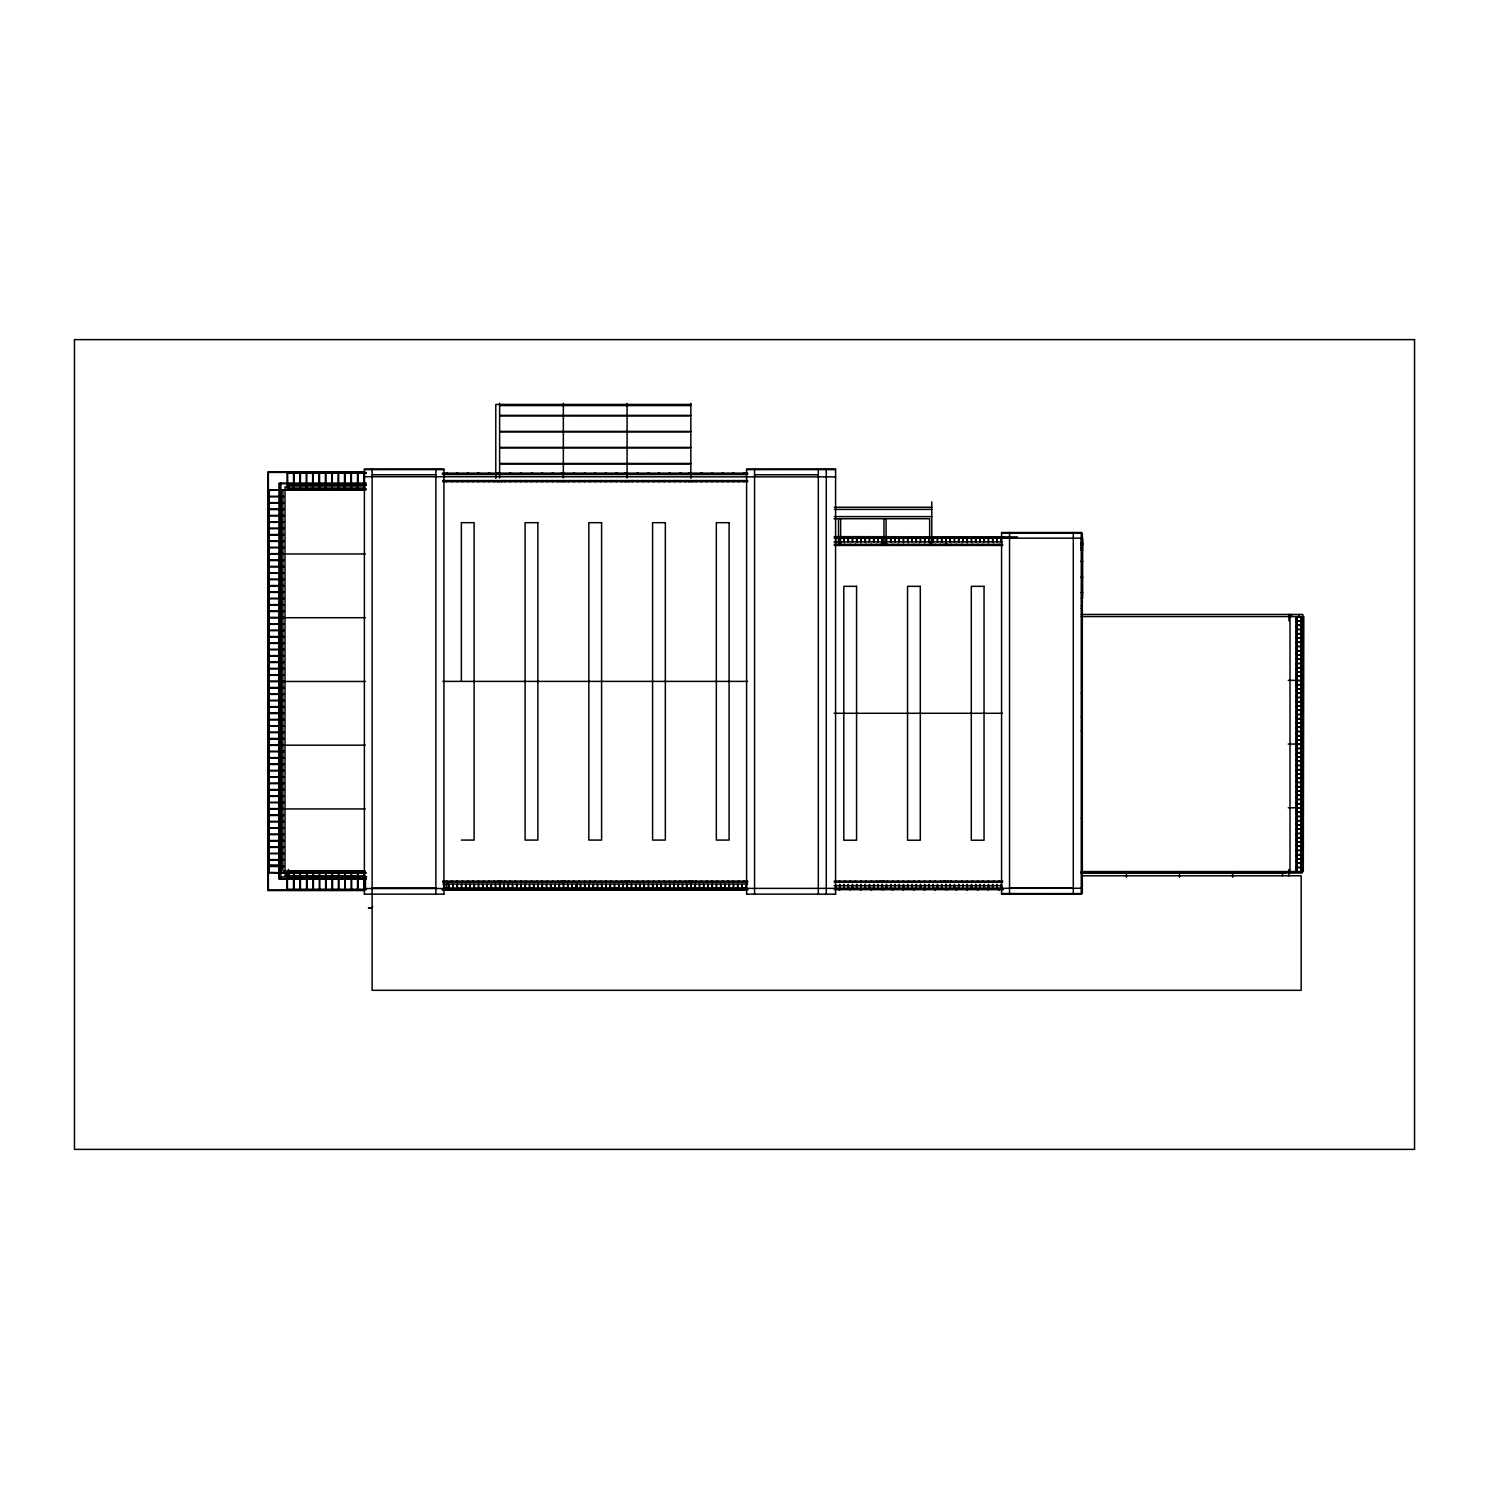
<?xml version="1.0" encoding="UTF-8"?>
<svg xmlns="http://www.w3.org/2000/svg" width="1489" height="1489" viewBox="0 0 1489 1489"><rect width="100%" height="100%" fill="white"/><g stroke="black" fill="none" stroke-linecap="round" stroke-linejoin="round"><path stroke-width="1.5" d="M1081.256 871.549L1302.224 871.549L1302.763 616.576L1302.763 614.454L1081.256 614.454M690.84 404.431L495.781 404.431L495.781 478.323M499.615 405.045L690.84 405.045M499.615 405.585L690.84 405.585M499.615 415.375L690.84 415.375M499.615 415.896L690.84 415.915M499.615 431.382L690.84 431.401M499.615 431.903L690.84 431.884M499.615 447.407L690.84 447.407M499.615 447.91L690.84 447.891M499.615 463.47L690.84 463.451M499.615 463.954L690.84 463.972M364.377 469.593L443.945 469.593M746.603 469.593L835.59 469.593M364.377 471.883L267.852 471.883L267.852 890.552L364.209 890.552M366.275 472.422L268.374 472.422L268.374 890.013L364.377 890.013M287.135 472.739L366.275 472.739M287.135 472.944L366.275 472.944M442.326 473.148L747.72 473.148M442.326 474.228L747.72 474.228M444.038 474.544L746.045 474.544M372.12 474.749L435.868 474.749M754.551 474.749L818.299 474.749M364.377 476.703L835.59 476.871M442.698 480.593L747.72 480.593M442.698 481.654L747.72 481.654M366.275 483.143L279.113 483.143L279.113 879.05L366.368 879.05M279.113 483.683L364.507 483.683M287.135 484.744L366.368 484.744M287.675 485.265L366.275 485.265M365.066 486.977L285.013 486.977L285.013 875.793L365.066 875.793M287.675 488.988L366.275 488.988M366.275 489.527L287.135 489.527L287.135 472.422M268.374 489.9L288.754 489.9M365.326 490.235L282.891 490.235L282.891 871.084L365.252 871.084M268.374 490.421L285.479 489.9M268.374 496.265L283.896 496.265M268.374 496.805L283.896 496.805M268.374 502.649L283.896 502.649M268.374 503.17L283.896 503.17M834.343 507.265L931.779 507.265M268.374 509.015L283.896 509.015M834.343 509.406L931.779 509.406M268.374 509.554L283.896 509.554M279.634 515.287L280.695 515.287M268.374 515.399L283.896 515.399M268.374 515.92L283.896 515.92M834.361 516.609L931.779 516.609M833.952 518.73L929.657 518.73L929.657 543.746M268.374 521.764L283.896 521.764M268.374 522.304L283.896 522.304M268.374 528.148L283.896 528.148M268.374 528.669L283.896 528.669M1001.576 533.025L1082.317 533.025L1082.317 893.586L1001.576 893.53M268.374 534.514L283.896 534.514M268.374 535.054L283.896 535.054M834.529 536.617L1017.49 536.933M834.249 536.933L1003.605 536.933M834.249 537.994L1003.474 537.994M835.31 538.311L1082.577 538.162L1082.577 598.131L1081.256 598.131M1081.256 538.646L1082.317 538.646M1081.256 539.651L1082.577 539.576M268.374 540.898L283.896 540.898M268.374 541.419L283.896 541.419M1081.256 541.177L1082.577 541.121M834.082 541.847L1002.283 541.884M1081.256 542.647L1082.577 542.647M1081.256 542.722L1082.577 542.722M834.249 544.36L1002.711 544.36M1081.256 544.248L1082.577 544.304M1081.256 544.769L1082.577 544.769M1081.256 545.011L1082.577 545.011M834.249 545.421L1002.711 545.421M1081.256 545.551L1082.577 545.551M1081.256 545.774L1082.577 545.774M268.374 547.263L283.896 547.263M1081.256 547.245L1082.577 547.319M268.374 547.803L283.896 547.803M1081.256 547.766L1082.317 547.766M1081.256 548.771L1082.577 548.845M1081.256 550.055L1082.577 550.055M1081.256 550.186L1082.577 550.186M268.374 553.629L283.896 553.629M282.891 553.964L365.326 553.964M268.374 554.169L283.896 554.169M268.374 560.013L283.896 560.013M268.374 560.534L283.896 560.534M1081.256 560.962L1082.577 560.962M1081.256 561.483L1082.577 561.483M268.374 566.378L283.896 566.378M268.374 566.918L283.896 566.918M268.374 572.762L283.896 572.762M268.374 573.284L283.896 573.284M1081.256 576.894L1082.577 576.894M1081.256 577.416L1082.577 577.416M268.374 579.128L283.896 579.128M268.374 579.668L283.896 579.668M268.374 585.512L283.896 585.512M268.374 586.033L283.896 586.033M268.374 591.878L283.896 591.878M1081.256 592.287L1082.577 592.287M268.374 592.417L283.896 592.417M1081.256 592.827L1082.577 592.827M268.374 598.262L283.896 598.262M268.374 598.783L283.896 598.783M268.374 604.627L283.896 604.627M268.374 605.167L283.896 605.167M1081.256 605.762L1082.317 605.762M1081.256 608.387L1082.317 608.238M268.374 611.011L283.896 611.011M268.374 611.532L283.896 611.532M1081.256 616.576L1303.824 616.576L1303.284 871.549L1302.224 871.549M1296.919 616.893L1300.846 616.893L1300.846 620.82M268.374 617.377L283.896 617.377M1301.163 617.116L1302.224 617.116M282.891 617.712L365.326 617.712M268.374 617.916L283.896 617.916M1295.858 618.177L1296.919 618.177M1295.858 618.698L1296.919 618.698M1297.235 620.82L1301.163 620.82M1297.235 621.155L1301.163 621.155M1295.858 621.62L1296.919 621.62M1295.858 622.16L1296.919 622.16M268.374 623.761L283.896 623.761M268.374 624.282L283.896 624.282M1297.235 625.082L1301.163 625.082M1297.235 625.399L1301.163 625.399M1301.163 626.664L1302.224 626.664M1295.858 626.943L1296.919 626.943M1301.163 626.943L1302.224 626.943M1295.858 627.465L1296.919 627.465M1301.163 627.465L1302.224 627.465M1301.163 627.744L1302.224 627.744M1297.235 629.326L1301.163 629.326M1297.235 629.642L1301.163 629.642M268.374 630.126L283.896 630.126M268.374 630.666L283.896 630.666M1295.858 632.248L1296.919 632.248M1295.858 632.788L1296.919 632.788M1297.235 633.569L1301.163 633.569M1297.235 633.886L1301.163 633.886M268.374 636.51L283.896 636.51M268.374 637.031L283.896 637.031M1295.858 637.553L1296.919 637.553M1301.163 637.273L1302.224 637.553M1297.235 637.832L1301.163 637.832M1295.858 638.092L1296.919 638.092M1297.235 638.148L1302.224 638.092M1301.163 638.372L1302.224 638.372M1297.235 642.075L1301.163 642.075M1297.235 642.392L1301.163 642.392M279.634 642.764L280.695 642.764M268.374 642.876L283.896 642.876M1295.858 642.876L1296.919 642.876M268.374 643.416L283.896 643.416M1295.858 643.397L1296.919 643.397M1297.235 646.319L1301.163 646.319M1297.235 646.635L1301.163 646.635M1301.163 647.901L1302.224 647.901M1295.858 648.18L1296.919 648.18M1301.163 648.18L1302.224 648.18M1295.858 648.72L1296.919 648.72M1301.163 648.72L1302.224 648.72M1301.163 648.999L1302.224 648.999M268.374 649.26L283.896 649.26M268.374 649.781L283.896 649.781M1297.235 650.581L1301.163 650.581M1297.235 650.898L1301.163 650.898M1295.858 653.503L1296.919 653.503M1295.858 654.025L1296.919 654.025M1297.235 654.825L1301.163 654.825M1297.235 655.141L1301.163 655.141M268.374 655.625L283.896 655.625M268.374 656.165L283.896 656.165M1301.163 658.529L1302.224 658.529M1295.858 658.808L1296.919 658.808M1301.163 658.808L1302.224 658.808M1297.235 659.069L1301.163 659.069M1295.858 659.348L1296.919 659.348M1297.235 659.385L1302.224 659.348M1301.163 659.627L1302.224 659.627M268.374 661.991L283.896 661.991M268.374 662.531L283.896 662.531M1297.235 663.331L1301.163 663.331M1297.235 663.647L1301.163 663.647M1295.858 664.113L1296.919 664.113M1295.858 664.652L1296.919 664.652M1297.235 667.575L1301.163 667.575M1297.235 667.891L1301.163 667.891M268.374 668.375L283.896 668.375M268.374 668.896L283.896 668.896M1301.163 669.157L1302.224 669.157M1295.858 669.436L1296.919 669.436M1301.163 669.436L1302.224 669.436M1295.858 669.957L1296.919 669.957M1301.163 669.957L1302.224 669.957M1301.163 670.515L1302.224 670.515M1297.235 671.818L1301.163 671.818M1297.235 672.135L1301.163 672.135M268.374 674.74L283.896 674.74M1295.858 674.74L1296.919 674.74M268.374 675.28L283.896 675.28M1295.858 675.28L1296.919 675.28M1296.919 676.062L1301.163 676.062M1297.235 676.397L1301.163 676.397M1295.858 678.202L1296.919 678.202M1301.163 678.333L1302.224 678.333M1295.858 678.723L1296.919 678.723M1301.163 678.891L1302.224 678.891M1295.858 679.784L1296.919 679.784M1288.264 680.324L1302.763 680.324M1296.919 680.641L1302.224 680.864M268.374 681.124L283.896 681.124M282.891 681.459L365.326 681.459M442.829 681.385L747.627 681.385M268.374 681.646L283.896 681.646M1295.858 681.906L1296.919 681.906M1295.858 682.446L1296.919 682.446M1297.235 684.568L1301.163 684.568M1297.235 684.884L1301.163 684.884M1295.858 685.368L1296.919 685.368M1295.858 685.889L1296.919 685.889M268.374 687.49L283.896 687.49M268.374 688.03L283.896 688.03M1297.235 688.811L1301.163 688.811M1297.235 689.146L1301.163 689.146M1301.163 690.393L1302.224 690.393M1295.858 690.673L1296.919 690.673M1301.163 690.673L1302.224 690.673M1295.858 691.212L1296.919 691.212M1301.163 691.212L1302.224 691.212M1301.163 691.492L1302.224 691.492M1297.235 693.074L1301.163 693.074M1081.256 693.204L1082.317 693.204M1297.235 693.39L1301.163 693.39M268.374 693.874L283.896 693.874M268.374 694.395L283.896 694.395M1295.858 695.996L1296.919 695.996M1295.858 696.517L1296.919 696.517M1297.235 697.317L1301.163 697.317M1297.235 697.634L1301.163 697.634M268.374 700.239L283.896 700.239M268.374 700.779L283.896 700.779M1301.163 701.021L1302.224 701.021M1295.858 701.3L1296.919 701.3M1301.163 701.3L1302.224 701.3M1297.235 701.561L1301.163 701.561M1295.858 701.84L1296.919 701.84M1297.235 701.877L1302.224 701.84M1297.235 705.823L1301.163 705.823M1297.235 706.14L1301.163 706.14M268.374 706.624L283.896 706.624M1295.858 706.605L1296.919 706.605M268.374 707.145L283.896 707.145M1295.858 707.145L1296.919 707.145M1297.235 710.067L1301.163 710.067M1297.235 710.383L1301.163 710.383M1301.163 711.649L1302.224 711.649M1295.858 711.928L1296.919 711.928M1301.163 711.928L1302.224 711.928M1295.858 712.449L1296.919 712.449M1301.163 712.449L1302.224 712.449M1301.163 712.728L1302.224 712.728M268.374 712.989L283.896 712.989M834.082 713.287L1002.358 713.287M268.374 713.529L283.896 713.529M1297.235 714.311L1301.163 714.311M1297.235 714.627L1301.163 714.627M1081.256 716.842L1082.317 716.842M1295.858 717.233L1296.919 717.233M1295.858 717.772L1296.919 717.772M1297.235 718.573L1301.163 718.573M1297.235 718.889L1301.163 718.889M268.374 719.373L283.896 719.373M268.374 719.894L283.896 719.894M1301.163 722.277L1302.224 722.277M1295.858 722.556L1296.919 722.556M1301.163 722.556L1302.224 722.556M1297.235 722.816L1301.163 722.816M1295.858 723.077L1296.919 723.077M1297.235 723.133L1302.224 723.077M1301.163 723.356L1302.224 723.356M268.374 725.739L283.896 725.739M268.374 726.278L283.896 726.278M1297.235 727.06L1301.163 727.06M1297.235 727.377L1301.163 727.377M1295.858 727.86L1296.919 727.86M1295.858 728.4L1296.919 728.4M1081.256 730.801L1082.317 730.801M1297.235 731.322L1301.163 731.322M1297.235 731.639L1301.163 731.639M268.374 732.123L283.896 732.123M268.374 732.644L283.896 732.644M1301.163 732.886L1302.224 732.886M1295.858 733.165L1296.919 733.165M1301.163 733.165L1302.224 733.165M1295.858 733.705L1296.919 733.705M1301.163 733.705L1302.224 733.705M1301.163 734.263L1302.224 734.263M1297.235 735.566L1301.163 735.566M1297.235 735.882L1301.163 735.882M268.374 738.488L283.896 738.488M1295.858 738.488L1296.919 738.488M268.374 739.028L283.896 739.028M1295.858 739.009L1296.919 739.009M1296.919 739.81L1301.163 739.81M1297.235 740.126L1301.163 740.126M1295.858 741.931L1296.919 741.931M1301.163 742.08L1302.224 742.08M1295.858 742.471L1296.919 742.471M1301.163 742.62L1302.224 742.62M1295.858 743.532L1296.919 743.532M1288.264 744.072L1302.763 744.072M1296.919 744.388L1302.224 744.612M268.374 744.872L283.896 744.872M282.891 745.189L365.326 745.189M268.374 745.393L283.896 745.393M1295.858 745.654L1296.919 745.654M1295.858 746.194L1296.919 746.194M1297.235 748.316L1301.163 748.316M1297.235 748.632L1301.163 748.632M1295.858 749.116L1296.919 749.116M1295.858 749.637L1296.919 749.637M268.374 751.238L283.896 751.238M268.374 751.777L283.896 751.777M1297.235 752.559L1301.163 752.559M1297.235 752.876L1301.163 752.876M1301.163 754.141L1302.224 754.141M1295.858 754.42L1296.919 754.42M1301.163 754.42L1302.224 754.42M1295.858 754.96L1296.919 754.96M1301.163 754.96L1302.224 754.96M1301.163 755.239L1302.224 755.239M1297.235 756.803L1301.163 756.803M1297.235 757.138L1301.163 757.138M268.374 757.603L283.896 757.603M268.374 758.143L283.896 758.143M1295.858 759.725L1296.919 759.725M1295.858 760.265L1296.919 760.265M1297.235 761.065L1301.163 761.065M1297.235 761.382L1301.163 761.382M268.374 763.987L283.896 763.987M268.374 764.508L283.896 764.508M1301.163 764.769L1302.224 764.769M1295.858 765.048L1296.919 765.048M1301.163 765.048L1302.224 765.048M1297.235 765.309L1301.163 765.309M1295.858 765.569L1296.919 765.569M1297.235 765.625L1302.224 765.569M1301.163 765.849L1302.224 765.849M1297.235 769.552L1301.163 769.552M1297.235 769.869L1301.163 769.869M279.634 770.26L280.695 770.26M1295.858 770.353L1296.919 770.353M268.374 770.353L283.896 770.353M268.374 770.893L283.896 770.893M1295.858 770.893L1296.919 770.893M1297.235 773.815L1301.163 773.815M1297.235 774.131L1301.163 774.131M1301.163 775.397L1302.224 775.397M1295.858 775.676L1296.919 775.676M1301.163 775.676L1302.224 775.676M1295.858 776.197L1296.919 776.197M1301.163 776.197L1302.224 776.197M1301.163 776.476L1302.224 776.476M268.374 776.737L283.896 776.737M268.374 777.258L283.896 777.258M1297.235 778.058L1301.163 778.058M1297.235 778.375L1301.163 778.375M1295.858 780.981L1296.919 780.981M1295.858 781.52L1296.919 781.52M1297.235 782.302L1301.163 782.302M1297.235 782.618L1301.163 782.618M268.374 783.102L283.896 783.102M268.374 783.642L283.896 783.642M1301.163 786.006L1302.224 786.006M1295.858 786.285L1296.919 786.285M1301.163 786.285L1302.224 786.285M1297.235 786.564L1301.163 786.564M1295.858 786.825L1296.919 786.825M1297.235 786.881L1302.224 786.825M268.374 789.486L283.896 789.486M268.374 790.008L283.896 790.008M1297.235 790.808L1301.163 790.808M1297.235 791.124L1301.163 791.124M1295.858 791.608L1296.919 791.608M1295.858 792.129L1296.919 792.129M1297.235 795.052L1301.163 795.052M1297.235 795.368L1301.163 795.368M268.374 795.852L283.896 795.852M268.374 796.392L283.896 796.392M1301.163 796.634L1302.224 796.634M1295.858 796.913L1296.919 796.913M1301.163 796.913L1302.224 796.913M1295.858 797.453L1296.919 797.453M1301.163 797.453L1302.224 797.453M1301.163 797.992L1302.224 797.992M1297.235 799.314L1301.163 799.314M1297.235 799.63L1301.163 799.63M268.374 802.236L283.896 802.236M1295.858 802.236L1296.919 802.236M268.374 802.757L283.896 802.757M1295.858 802.757L1296.919 802.757M1296.919 803.557L1301.163 803.557M1297.235 803.874L1301.163 803.874M1295.858 805.679L1296.919 805.679M1301.163 805.828L1302.224 805.828M1295.858 806.219L1296.919 806.219M1301.163 806.368L1302.224 806.368M1295.858 807.28L1296.919 807.28M1288.264 807.801L1302.763 807.801M1296.919 808.118L1301.163 808.118M1301.163 808.341L1302.224 808.341M268.374 808.601L283.896 808.601M282.891 808.936L365.326 808.936M268.374 809.141L283.896 809.141M1295.858 809.402L1296.919 809.402M1295.858 809.923L1296.919 809.923M1297.235 812.063L1301.163 812.063M1297.235 812.38L1301.163 812.38M1295.858 812.845L1296.919 812.845M1295.858 813.385L1296.919 813.385M268.374 814.986L283.896 814.986M268.374 815.507L283.896 815.507M1297.235 816.307L1301.163 816.307M1297.235 816.623L1301.163 816.623M1301.163 817.889L1302.224 817.889M1081.256 818.187L1082.317 818.187M1295.858 818.429L1296.919 818.168M1301.163 818.168L1302.224 818.168M1295.858 818.689L1296.919 818.689M1301.163 818.689L1302.224 818.689M1301.163 818.969L1302.224 818.969M1297.235 820.551L1301.163 820.551M1297.235 820.867L1301.163 820.867M268.374 821.351L283.896 821.351M268.374 821.891L283.896 821.891M1295.858 823.473L1296.919 823.473M1295.858 824.013L1296.919 824.013M1297.235 824.794L1301.163 824.794M1297.235 825.129L1301.163 825.129M268.374 827.735L283.896 827.735M268.374 828.256L283.896 828.256M1301.163 828.498L1302.224 828.498M1295.858 828.777L1296.919 828.777M1301.163 828.777L1302.224 828.777M1295.858 829.057L1296.919 829.057M1297.235 829.057L1301.163 829.057M1295.858 829.317L1296.919 829.317M1297.235 829.373L1302.224 829.317M1297.235 833.3L1301.163 833.3M1297.235 833.617L1301.163 833.617M268.374 834.101L283.896 834.101M1295.858 834.101L1296.919 834.101M268.374 834.64L283.896 834.64M1295.858 834.622L1296.919 834.622M1297.235 837.544L1301.163 837.544M1297.235 837.879L1301.163 837.879M1301.163 839.126L1302.224 839.126M1295.858 839.405L1296.919 839.405M1301.163 839.405L1302.224 839.405M1295.858 839.684L1296.919 839.684M461.367 840.075L474.116 840.075L474.116 522.676L461.367 522.676L461.367 681.385M1295.858 839.945L1296.919 839.945M1301.163 839.945L1302.224 839.945M1301.163 840.224L1302.224 840.224M268.374 840.485L283.896 840.485M268.374 841.006L283.896 841.006M1297.235 841.806L1301.163 841.806M1297.235 842.123L1301.163 842.123M1295.858 844.728L1296.919 844.728M1295.858 845.249L1296.919 845.249M1297.235 846.05L1301.163 846.05M1297.235 846.366L1301.163 846.366M268.374 846.85L283.896 846.85M268.374 847.39L283.896 847.39M1301.163 849.754L1302.224 849.754M1295.858 850.033L1296.919 850.033M1301.163 850.033L1302.224 850.033M1295.858 850.293L1296.919 850.293M1297.235 850.293L1301.163 850.293M1295.858 850.573L1296.919 850.573M1297.235 850.61L1302.224 850.573M1301.163 850.852L1302.224 850.852M268.374 853.234L283.896 853.234M268.374 853.755L283.896 853.755M1297.235 854.556L1301.163 854.556M1297.235 854.872L1301.163 854.872M1295.858 855.337L1296.919 855.337M1295.858 855.877L1296.919 855.877M1297.235 858.799L1301.163 858.799M1297.235 859.116L1301.163 859.116M268.374 859.6L283.896 859.6M268.374 860.139L283.896 860.139M1301.163 860.381L1302.224 860.381M1295.858 860.661L1296.919 860.661M1301.163 860.661L1302.224 860.661M1295.858 861.182L1296.919 861.182M1301.163 861.182L1302.224 861.182M1301.163 861.74L1302.224 861.74M1297.235 863.043L1301.163 863.043M1297.235 863.359L1301.163 863.359M268.374 864.997L279.113 864.997M268.374 865.965L283.896 865.965M1295.858 865.965L1296.919 865.965M268.374 866.505L283.896 866.505M1295.858 866.505L1296.919 866.505M1296.919 867.305L1301.163 867.305M1297.235 867.622L1301.163 867.622M1295.858 869.427L1296.919 869.427M1301.163 869.557L1302.224 869.557M1295.858 869.948L1296.919 869.948M1301.163 870.116L1302.224 870.116M1295.858 871.009L1296.919 871.009M288.457 871.288L364.582 871.288M268.374 872.349L285.479 872.87L267.852 872.87M282.891 872.684L366.015 872.684M1080.772 872.61L1285.77 872.61M1081.256 873.038L1302.224 873.038L1302.224 616.576M287.396 873.205L366.015 873.205M1082.317 875.793L1301.163 875.793L1301.163 990.315L372.12 990.315L372.12 468.998M279.113 876.835L366.685 876.835M286.874 877.468L366.368 877.468M279.113 878.529L366.368 878.529M279.113 878.771L279.634 483.683M442.698 881.116L747.72 881.116M834.287 881.134L1002.748 881.134M442.698 882.177L747.72 882.177M834.287 882.195L1002.748 882.195M442.847 884.057L747.59 884.057M834.082 885.694L1002.283 885.694M1081.256 887.928L1082.317 887.928M372.12 888.021L435.868 888.021M1009.579 888.04L1073.308 888.04M364.377 888.542L1082.317 888.263M364.377 888.84L365.475 888.84L365.475 879.05M834.287 888.579L1003.493 888.579M1081.256 888.821L1082.317 888.821M287.396 889.249L366.368 889.249M366.368 889.789L286.874 889.789L286.874 872.684M442.103 889.603L747.72 889.603M834.287 889.64L1003.493 889.64M442.401 890.143L747.664 890.143M364.377 894.144L443.945 894.144M746.603 894.144L835.59 894.144M369.775 908.197L368.416 908.197L369.998 908.178A5.156 5.156 0 0 0 372.79 906.745M1301.163 616.576L1301.163 871.865L1296.919 871.865L1296.919 616.576M1300.846 621.155L1300.846 625.082M1300.846 625.399L1300.846 629.326M1300.846 629.642L1300.846 633.569M1300.846 633.886L1300.846 637.832M1300.846 638.148L1300.846 642.075M1300.846 642.392L1300.846 646.319M1300.846 646.635L1300.846 650.581M1300.846 650.898L1300.846 654.825M1300.846 655.141L1300.846 659.069M1300.846 659.385L1300.846 663.331M1300.846 663.647L1300.846 667.575M1300.846 667.891L1300.846 671.818M1300.846 672.135L1300.846 676.062M1300.846 676.397L1300.846 680.324M1300.846 680.641L1300.846 684.568M1300.846 684.884L1300.846 688.811M1300.846 689.146L1300.846 693.074M1300.846 693.39L1300.846 697.317M1300.846 697.634L1300.846 701.561M1300.846 701.877L1300.846 705.823M1300.846 706.14L1300.846 710.067M1300.846 710.383L1300.846 714.311M1300.846 714.627L1300.846 718.573M1300.846 718.889L1300.846 722.816M1300.846 723.133L1300.846 727.06M1300.846 727.377L1300.846 731.322M1300.846 731.639L1300.846 735.566M1300.846 735.882L1300.846 739.81M1300.846 740.126L1300.846 744.072M1300.846 744.388L1300.846 748.316M1300.846 748.632L1300.846 752.559M1300.846 752.876L1300.846 756.803M1300.846 757.138L1300.846 761.065M1300.846 761.382L1300.846 765.309M1300.846 765.625L1300.846 769.552M1300.846 769.869L1300.846 773.815M1300.846 774.131L1300.846 778.058M1300.846 778.375L1300.846 782.302M1300.846 782.618L1300.846 786.564M1300.846 786.881L1300.846 790.808M1300.846 791.124L1300.846 795.052M1300.846 795.368L1300.846 799.314M1300.846 799.63L1300.846 803.557M1300.846 803.874L1300.846 807.801M1300.846 808.118L1300.846 812.063M1300.846 812.38L1300.846 816.307M1300.846 816.623L1300.846 820.551M1300.846 820.867L1300.846 824.794M1300.846 825.129L1300.846 829.057M1300.846 829.373L1300.846 833.3M1300.846 833.617L1300.846 837.544M1300.846 837.879L1300.846 841.806M1300.846 842.123L1300.846 846.05M1300.846 846.366L1300.846 850.293M1300.846 850.61L1300.846 854.556M1300.846 854.872L1300.846 858.799M1300.846 859.116L1300.846 863.043M1300.846 863.359L1300.846 867.305M1300.846 867.622L1300.846 871.549M1298.836 614.454L1298.836 616.576M1297.235 616.893L1297.235 871.865M1295.858 616.576L1295.858 871.549M1291.596 614.454L1291.596 616.576M1290.014 614.454L1290.014 873.038M1288.953 614.454L1288.953 620.82M1288.953 869.427L1288.953 875.793M1282.569 871.549L1282.569 875.793M1232.65 871.549L1232.65 877.226M1179.53 871.549L1179.53 877.226M1126.41 871.549L1126.41 877.226M1073.29 532.429L1073.29 894.126M1009.542 532.429L1009.542 894.126M1001.371 538.311L1001.371 542.126M1001.39 884.429L1001.39 888.244M1001.055 538.311L1001.055 542.126M1001.073 884.429L1001.073 888.244M999.435 536.933L999.435 537.994M999.454 888.579L999.454 889.64M999.193 536.933L999.193 537.994M999.193 544.36L999.193 545.421M999.212 881.134L999.212 882.195M999.212 888.579L999.212 889.64M998.654 536.933L998.654 537.994M998.654 544.36L998.654 545.421M998.691 881.134L998.691 882.195M998.691 888.579L998.691 889.64M998.356 888.579L998.356 889.64M997.109 538.311L997.109 542.126M997.146 884.429L997.146 888.244M996.792 538.311L996.792 542.126M996.83 884.429L996.83 888.244M993.87 544.36L993.87 545.421M993.908 881.134L993.908 882.195M993.349 544.36L993.349 545.421M993.368 881.134L993.368 882.195M992.865 538.311L992.865 542.126M992.884 884.429L992.884 888.244M992.567 884.429L992.567 888.244M992.549 538.311L992.549 542.126M988.808 536.933L988.566 537.994M988.622 538.311L988.622 542.126M988.566 544.36L988.566 545.421M988.584 881.134L988.584 882.195M988.64 884.429L988.64 888.244M988.584 888.579L988.584 889.64M988.305 538.311L988.305 542.126M988.324 884.429L988.324 888.244M988.026 536.933L988.026 537.994M988.026 544.36L988.026 545.421M988.063 881.134L988.063 882.195M988.063 888.579L988.063 889.64M987.728 888.579L987.896 889.64M984.359 538.311L984.359 542.126M984.397 884.429L984.397 888.244M984.043 538.311L984.043 542.126M984.08 884.429L984.08 888.244M983.261 544.36L983.261 545.421M983.28 881.134L983.28 882.195M982.721 544.36L982.721 545.421M982.74 881.134L982.74 882.195M980.116 538.311L980.116 542.126M980.153 884.429L980.153 888.244M979.799 538.311L979.799 542.126M979.818 884.429L979.818 888.244M978.18 536.933L978.18 537.994M978.199 888.579L978.199 889.64M977.938 536.933L977.938 537.994M977.938 544.36L977.938 545.421M977.957 881.134L977.957 882.195M977.957 888.579L977.957 889.64M977.417 536.933L977.417 537.994M977.417 544.36L977.417 545.421M977.435 881.134L977.435 882.195M977.435 888.579L977.435 889.64M977.1 888.579L977.1 889.64M975.872 538.311L975.872 542.126M975.891 884.429L975.891 888.244M975.556 538.311L975.556 542.126M975.574 884.429L975.574 888.244M972.633 544.36L972.633 545.421M972.652 881.134L972.652 882.195M972.094 544.36L972.094 545.421M972.131 881.134L972.131 882.195M971.628 538.311L971.628 542.126M971.647 884.429L971.647 888.244M971.293 538.311L971.293 542.126M971.331 884.429L971.331 888.244M967.552 536.933L967.552 537.994M967.589 888.579L967.589 889.64M967.31 536.933L967.31 537.994M967.366 538.311L967.366 542.126M967.31 544.36L967.31 545.421M967.347 881.134L967.347 882.195M967.403 884.429L967.403 888.244M967.347 888.579L967.347 889.64M967.05 538.311L967.05 542.126M966.808 881.134L966.808 882.195M967.068 884.429L967.068 888.244M966.808 888.579L966.808 889.64M966.789 536.933L966.789 537.994M966.789 544.36L966.789 545.421M966.529 888.579L966.529 889.64M963.122 538.311L963.122 542.126M963.141 884.429L963.141 888.244M962.806 538.311L962.806 542.126M962.825 884.429L962.825 888.244M962.006 544.36L962.006 545.421M962.024 881.134L962.024 882.195M961.466 544.36L961.466 545.421M961.503 881.134L961.503 882.195M958.879 538.311L958.879 542.126M958.897 884.429L958.897 888.244M958.544 538.311L958.544 542.126M958.581 884.429L958.581 888.244M956.98 536.933L956.98 537.994M956.999 888.579L956.999 889.64M956.701 536.933L956.701 537.994M956.701 544.36L956.701 545.421M956.72 881.134L956.72 882.195M956.72 888.579L956.72 889.64M956.161 536.933L956.161 537.994M956.161 544.36L956.161 545.421M956.18 881.134L956.18 882.195M956.18 888.579L956.18 889.64M955.622 888.579L955.622 889.64M954.617 538.311L954.617 542.126M954.654 884.429L954.654 888.244M954.3 538.311L954.3 542.126M954.337 884.429L954.337 888.244M951.378 544.36L951.378 545.421M951.415 881.134L951.415 882.195M950.857 544.36L950.857 545.421M950.875 881.134L950.875 882.195M950.373 538.311L950.373 542.126M950.391 884.429L950.391 888.244M950.075 884.429L950.075 888.244M950.056 538.311L950.056 542.126M947.935 536.933L947.935 537.994M947.935 544.36L947.935 545.421M947.953 881.134L947.953 882.195M947.953 888.579L947.953 889.64M947.358 536.933L947.358 537.994M947.395 544.36L947.395 545.421M947.413 881.134L947.413 882.195M947.376 888.579L947.376 889.64M946.129 537.994L946.129 542.126M946.148 884.429L946.148 888.579M945.813 536.933L945.813 543.708M945.813 544.36L945.813 545.421M945.831 881.134L945.831 882.195M945.813 884.205L945.813 889.64M945.236 888.579L945.236 889.64M944.212 544.36L944.212 545.421M944.231 881.134L944.231 882.195M943.672 544.36L943.672 545.421M943.71 881.134L943.71 882.195M941.867 538.311L941.867 542.126M941.904 884.429L941.904 888.244M941.551 537.994L941.551 542.126M941.588 884.429L941.588 888.579M940.75 544.36L940.75 545.421M940.787 881.134L940.787 882.195M940.229 544.36L940.229 545.421M940.248 881.134L940.248 882.195M937.642 884.429L937.642 888.244M937.623 538.311L937.623 542.126M937.307 538.311L937.307 542.126M937.326 884.429L937.326 888.244M935.688 536.933L935.688 537.994M935.706 888.579L935.706 889.64M935.446 536.933L935.446 537.994M935.446 544.36L935.446 545.421M935.464 881.134L935.464 882.195M935.464 888.579L935.464 889.64M934.906 536.933L934.906 537.994M934.906 544.36L934.906 545.421M934.943 881.134L934.943 882.195M934.943 888.579L934.943 889.64M934.608 888.579L934.608 889.64M933.38 538.311L933.38 542.126M933.398 884.429L933.398 888.244M933.063 538.311L933.063 542.126M933.082 884.429L933.082 888.244M931.779 501.849L931.779 543.82M930.141 544.36L930.141 545.421M930.16 881.134L930.16 882.195M929.601 544.36L929.601 545.421M929.62 881.134L929.62 882.195M929.117 538.311L929.117 542.126M929.155 884.429L929.155 888.244M928.801 538.311L928.801 542.126M928.838 884.429L928.838 888.244M925.06 536.933L925.06 537.994M925.078 888.579L925.078 889.64M924.818 536.933L924.818 537.994M924.874 538.311L924.874 542.126M924.818 544.36L924.818 545.421M924.855 881.134L924.855 882.195M924.892 884.429L924.892 888.244M924.855 888.579L924.855 889.64M924.557 538.311L924.557 542.126M924.315 881.134L924.315 882.195M924.576 884.429L924.576 888.244M924.315 888.579L924.315 889.64M924.297 536.933L924.297 537.994M924.297 544.36L924.297 545.421M924.148 888.579L924.148 889.64M923.98 888.579L923.98 889.64M920.63 538.311L920.63 542.126M920.649 884.429L920.649 888.244M920.314 538.311L920.314 542.126M920.332 884.429L920.332 888.244M919.513 544.36L919.513 545.421M919.532 881.134L919.532 882.195M918.974 544.36L918.974 545.421M919.011 881.134L919.011 882.195M916.368 538.311L916.368 542.126M916.405 884.429L916.405 888.244M916.051 538.311L916.051 542.126M916.089 884.429L916.089 888.244M914.432 536.933L914.432 537.994M914.469 888.579L914.469 889.64M914.19 536.933L914.19 537.994M914.19 544.36L914.19 545.421M914.227 881.134L914.227 882.195M914.227 888.579L914.227 889.64M913.669 536.933L913.669 537.994M913.669 544.36L913.669 545.421M913.688 881.134L913.688 882.195M913.688 888.579L913.688 889.64M913.353 888.579L913.353 889.64M912.124 538.311L912.124 542.126M912.161 884.429L912.161 888.244M911.808 538.311L911.808 542.126M911.826 884.429L911.826 888.244M908.886 544.36L908.886 545.421M908.904 881.134L908.904 882.195M908.364 544.36L908.364 545.421M908.383 881.134L908.383 882.195M907.881 538.311L907.881 542.126M907.899 884.429L907.899 888.244M907.564 538.311L907.564 542.126M907.583 884.429L907.583 888.244M903.842 888.579L903.842 889.64M903.581 536.933L903.581 537.994M903.637 538.311L903.637 542.126M903.581 544.36L903.581 545.421M903.6 881.134L903.6 882.195M903.655 884.429L903.655 888.244M903.6 888.579L903.6 889.64M903.302 538.311L903.302 542.126M903.339 884.429L903.339 888.244M903.041 536.933L903.041 537.994M903.041 544.36L903.041 545.421M903.06 881.134L903.06 882.195M903.06 888.579L903.06 889.64M902.781 888.579L902.781 889.64M899.375 538.311L899.375 542.126M899.412 884.429L899.412 888.244M899.058 538.311L899.058 542.126M899.077 884.429L899.077 888.244M898.258 544.36L898.258 545.421M898.295 881.134L898.295 882.195M897.737 544.36L897.737 545.421M897.755 881.134L897.755 882.195M895.15 884.429L895.15 888.244M895.131 538.311L895.131 542.126M894.815 538.311L894.815 542.126M894.833 884.429L894.833 888.244M893.232 536.933L893.232 537.994M893.27 888.579L893.27 889.64M892.953 536.933L892.953 537.994M892.953 544.36L892.953 545.421M892.972 881.134L892.972 882.195M892.972 888.579L892.972 889.64M892.414 536.933L892.414 537.994M892.414 544.36L892.414 545.421M892.451 881.134L892.451 882.195M892.451 888.579L892.451 889.64M891.874 888.579L891.874 889.64M890.887 538.311L890.887 542.126M890.906 884.429L890.906 888.244M890.552 538.311L890.552 542.126M890.59 884.429L890.59 888.244M887.63 544.36L887.63 545.421M887.667 881.134L887.667 882.195M887.109 544.36L887.109 545.421M887.128 881.134L887.128 882.195M886.625 538.311L886.625 542.126M886.662 884.429L886.662 888.244M886.309 538.311L886.309 542.126M886.346 884.429L886.346 888.244M886.104 518.73L886.104 543.746M884.187 536.933L884.187 537.994M884.187 544.36L884.187 545.421M884.205 881.134L884.205 882.195M884.205 888.579L884.205 889.64M883.982 518.73L883.982 543.857M883.684 881.134L883.684 882.195M883.61 536.933L883.61 537.994M883.647 544.36L883.647 545.421M883.647 888.579L883.647 889.64M882.381 537.994L882.381 542.126M882.4 884.429L882.4 888.579M882.065 536.933L882.065 543.708M882.065 544.36L882.065 545.421M882.084 881.134L882.084 882.195M882.065 884.205L882.065 889.64M881.488 888.579L881.488 889.64M880.464 544.36L880.464 545.421M880.502 881.134L880.502 882.195M879.962 881.134L879.962 882.195M879.943 544.36L879.943 545.421M878.138 538.311L878.138 542.126M878.156 884.429L878.156 888.244M877.821 537.994L877.821 542.126M877.84 884.429L877.84 888.579M877.021 544.36L877.021 545.421M877.04 881.134L877.04 882.195M876.481 544.36L876.481 545.421M876.518 881.134L876.518 882.195M873.875 538.311L873.875 542.126M873.913 884.429L873.913 888.244M873.559 538.311L873.559 542.126M873.596 884.429L873.596 888.244M871.94 536.933L871.94 537.994M871.977 888.579L871.977 889.64M871.698 536.933L871.698 537.994M871.698 544.36L871.698 545.421M871.735 881.134L871.735 882.195M871.735 888.579L871.735 889.64M871.177 536.933L871.177 537.994M871.177 544.36L871.177 545.421M871.195 881.134L871.195 882.195M871.195 888.579L871.195 889.64M870.86 888.579L870.86 889.64M869.632 538.311L869.632 542.126M869.65 884.429L869.65 888.244M869.315 538.311L869.315 542.126M869.334 884.429L869.334 888.244M866.393 544.36L866.393 545.421M866.412 881.134L866.412 882.195M865.854 544.36L865.854 545.421M865.891 881.134L865.891 882.195M865.388 538.311L865.388 542.126M865.407 884.429L865.407 888.244M865.072 538.311L865.072 542.126M865.09 884.429L865.09 888.244M861.349 888.579L861.349 889.64M861.089 536.933L861.089 537.994M861.126 538.311L861.126 542.126M861.089 544.36L861.089 545.421M861.107 881.134L861.107 882.195M861.163 884.429L861.163 888.244M861.107 888.579L861.107 889.64M860.81 538.311L860.81 542.126M860.847 884.429L860.847 888.244M860.549 536.933L860.549 537.994M860.549 544.36L860.549 545.421M860.568 881.134L860.568 882.195M860.4 888.579L860.568 889.64M860.251 888.579L860.251 889.64M856.882 538.311L856.882 542.126M856.901 884.429L856.901 888.244M856.566 538.311L856.566 542.126M856.584 884.429L856.584 888.244M855.766 544.36L855.766 545.421M855.803 881.134L855.803 882.195M855.244 544.36L855.244 545.421M855.263 881.134L855.263 882.195M852.657 884.429L852.657 888.244M852.639 538.311L852.639 542.126M852.341 884.429L852.341 888.244M852.322 538.311L852.322 542.126M850.703 536.933L850.703 537.994M850.48 881.134L850.48 882.195M850.48 888.579L850.722 889.64M850.461 536.933L850.461 537.994M850.461 544.36L850.461 545.421M849.921 536.933L849.921 537.994M849.921 544.36L849.921 545.421M849.958 881.134L849.958 882.195M849.958 888.579L849.903 889.64M849.623 888.579L849.623 889.64M848.376 538.311L848.376 542.126M848.414 884.429L848.414 888.244M848.06 538.311L848.06 542.126M848.097 884.429L848.097 888.244M845.138 544.36L845.138 545.421M845.175 881.134L845.175 882.195M844.617 544.36L844.617 545.421M844.635 881.134L844.635 882.195M844.133 538.311L844.133 542.126M844.151 884.429L844.151 888.244M843.816 538.311L843.816 542.126M843.835 884.429L843.835 888.244M840.634 518.73L840.634 543.746M840.075 536.933L840.075 537.994M840.094 888.579L840.094 889.64M839.833 536.933L839.833 537.994M839.889 538.311L839.889 542.126M839.833 544.36L839.833 545.421M839.852 881.134L839.852 882.195M839.908 884.429L839.908 888.244M839.852 888.579L839.852 889.64M839.573 538.311L839.573 542.126M839.331 881.134L839.331 882.195M839.591 884.429L839.591 888.244M839.331 888.579L839.331 889.64M839.293 536.933L839.293 537.994M839.293 544.36L839.293 545.421M839.033 888.579L839.033 889.64M838.512 518.73L838.512 543.746M835.645 538.311L835.645 542.126M835.664 884.429L835.664 888.244M835.59 894.219L835.59 468.998L746.603 469.072L746.603 894.219M826.283 468.998L826.283 894.219M818.317 468.998L818.317 894.219M754.569 468.998L754.569 894.219M746.38 884.41L746.38 888.226L444.373 888.226L444.373 884.41M746.045 884.41L746.045 888.226M744.761 473.148L744.761 474.228M744.426 888.542L744.426 889.603M744.202 473.148L744.202 474.228M744.202 480.593L744.202 481.654M744.202 881.116L744.202 882.177M744.202 888.542L744.202 889.603M743.662 473.148L743.662 474.228M743.662 480.593L743.662 481.654M743.662 881.116L743.662 882.177M743.662 888.542L743.662 889.603M743.383 473.148L743.383 474.228M743.327 888.542L743.327 889.603M742.118 884.41L742.118 888.226M741.801 884.41L741.801 888.226M738.879 480.593L738.879 481.654M738.879 881.116L738.879 882.177M738.358 480.593L738.358 481.654M738.358 881.116L738.358 882.177M737.874 884.41L737.874 888.226M737.558 884.41L737.558 888.226M733.854 473.148L733.854 474.228M733.574 473.148L733.574 474.228M733.574 480.593L733.574 481.654M733.574 881.116L733.574 882.177M733.63 884.41L733.63 888.226M733.574 888.542L733.574 889.603M733.314 884.41L733.314 888.226M733.035 473.148L733.035 474.228M733.035 480.593L733.035 481.654M733.035 881.116L733.035 882.177M733.035 888.542L733.035 889.603M732.793 473.148L732.793 474.228M732.867 888.542L732.7 889.603M729.368 884.41L729.368 888.226M729.052 884.41L729.052 888.226M728.251 480.593L728.251 481.654M728.251 881.116L728.251 882.177M727.73 480.593L727.73 481.654M727.73 881.116L727.73 882.177M725.124 884.41L725.124 888.226M724.808 884.41L724.808 888.226M722.984 473.148L723.282 474.228M723.189 888.542L723.189 889.603M722.947 473.148L722.947 474.228M722.947 480.593L722.947 481.654M722.947 881.116L722.947 882.177M722.947 888.542L722.947 889.603M722.407 473.148L722.407 474.228M722.407 480.593L722.407 481.654M722.407 881.116L722.407 882.177M722.407 888.542L722.407 889.603M722.184 473.148L722.184 474.228M722.091 888.542L722.091 889.603M720.881 884.41L720.881 888.226M720.564 884.41L720.564 888.226M717.642 480.593L717.642 481.654M717.642 881.116L717.642 882.177M717.102 480.593L717.102 481.654M717.102 881.116L717.102 882.177M716.618 884.41L716.618 888.226M716.302 884.41L716.302 888.226M712.654 473.148L712.487 474.228L712.319 473.148M712.561 888.542L712.561 889.603M712.319 480.593L712.319 481.654M712.319 881.116L712.319 882.177M712.375 884.41L712.375 888.226M712.319 888.542L712.319 889.603M712.058 884.41L712.058 888.226M711.798 473.148L711.798 474.228M711.798 480.593L711.798 481.654M711.798 881.116L711.798 882.177M711.798 888.542L711.798 889.603M708.131 884.41L708.131 888.226M707.815 884.41L707.815 888.226M707.014 480.593L707.014 481.654M707.014 881.116L707.014 882.177M706.475 480.593L706.475 481.654M706.475 881.116L706.475 882.177M703.869 884.41L703.869 888.226M703.553 884.41L703.553 888.226M702.026 473.148L702.026 474.228M701.989 888.542L701.989 889.603M701.691 473.148L701.691 474.228M701.691 480.593L701.691 481.654M701.691 881.116L701.691 882.177M701.691 888.542L701.691 889.603M701.17 473.148L701.17 474.228M701.17 480.593L701.17 481.654M701.17 881.116L701.17 882.177M701.17 888.542L701.17 889.603M700.928 473.148L700.928 474.228M700.593 888.542L700.593 889.603M699.625 884.41L699.625 888.226M699.309 884.41L699.309 888.226M696.387 480.593L696.387 481.654M696.387 881.116L696.387 882.177M695.866 480.593L695.866 481.654M695.866 881.116L695.866 882.177M695.382 884.41L695.382 888.226M695.065 884.41L695.065 888.226M692.943 480.593L692.943 481.654M692.943 881.116L692.943 882.177M692.943 888.542L692.943 889.603M692.404 480.593L692.404 481.654M692.404 881.116L692.404 882.177M692.366 888.542L692.366 889.603M691.399 473.148L691.399 474.228M691.138 884.41L691.138 888.542M690.84 403.277L690.84 478.323M690.803 480.593L690.803 481.654M690.803 881.116L690.803 882.177M690.84 883.238L690.803 889.603M690.207 888.542L690.207 889.603M689.258 473.148L689.258 474.228M689.221 480.593L689.221 481.654M689.221 881.116L689.221 882.177M688.681 473.148L688.681 474.228M688.681 480.593L688.681 481.654M688.681 881.116L688.681 882.177M686.876 884.41L686.876 888.226M686.559 884.41L686.559 888.542M685.759 480.593L685.759 481.654M685.759 881.116L685.759 882.177M685.238 480.593L685.238 481.654M685.238 881.116L685.238 882.177M682.632 884.41L682.632 888.226M682.316 884.41L682.316 888.226M681.013 473.148L681.013 474.228M680.696 888.542L680.696 889.603M680.454 473.148L680.454 474.228M680.454 480.593L680.454 481.654M680.454 881.116L680.454 882.177M680.454 888.542L680.454 889.603M679.915 473.148L679.915 474.228M679.915 480.593L679.915 481.654M679.915 881.116L679.915 882.177M679.915 888.542L679.915 889.603M679.635 473.148L679.635 474.228M679.598 888.542L679.598 889.603M678.388 884.41L678.388 888.226M678.053 884.41L678.053 888.226M675.131 480.593L675.131 481.654M675.131 881.116L675.131 882.177M674.61 480.593L674.61 481.654M674.61 881.116L674.61 882.177M674.126 884.41L674.126 888.226M673.81 884.41L673.81 888.226M670.106 473.148L670.106 474.228M670.069 888.542L670.069 889.603M669.827 473.148L669.827 474.228M669.827 480.593L669.827 481.654M669.827 881.116L669.827 882.177M669.882 884.41L669.882 888.226M669.827 888.542L669.827 889.603M669.566 884.41L669.566 888.226M669.064 473.148L669.306 474.228M669.306 480.593L669.306 481.654M669.306 881.116L669.306 882.177M669.306 888.542L669.306 889.603M668.97 888.542L668.97 889.603M665.639 884.41L665.639 888.226M665.322 884.41L665.322 888.226M664.522 480.593L664.522 481.654M664.522 881.116L664.522 882.177M663.982 480.593L663.982 481.654M663.982 881.116L663.982 882.177M661.377 884.41L661.377 888.226M661.06 884.41L661.06 888.226M659.534 473.148L659.534 474.228M659.441 888.542L659.441 889.603M659.199 473.148L659.255 474.228M659.199 480.593L659.199 481.654M659.199 881.116L659.199 882.177M659.199 888.542L659.199 889.603M658.678 473.148L658.678 474.228M658.678 480.593L658.678 481.654M658.678 881.116L658.678 882.177M658.678 888.542L658.678 889.603M658.436 473.148L658.436 474.228M658.343 888.542L658.343 889.603M657.133 884.41L657.133 888.226M656.817 884.41L656.817 888.226M653.894 480.593L653.894 481.654M653.894 881.116L653.894 882.177M653.355 480.593L653.355 481.654M653.355 881.116L653.355 882.177M652.889 884.41L652.889 888.226M652.573 884.41L652.573 888.226M648.906 473.148L648.906 474.228M648.59 473.148L648.59 474.228M648.59 480.593L648.59 481.654M648.59 881.116L648.59 882.177M648.627 884.41L648.627 888.226M648.59 888.542L648.59 889.603M648.311 884.41L648.311 888.226M648.05 473.148L648.05 474.228M648.05 480.593L648.05 481.654M648.05 881.116L648.05 882.177M648.05 888.542L648.05 889.603M647.808 473.148L647.808 474.228M647.771 888.542L647.771 889.603M644.383 884.41L644.383 888.226M644.067 884.41L644.067 888.226M643.267 480.593L643.267 481.654M643.267 881.116L643.267 882.177M642.745 480.593L642.745 481.654M642.745 881.116L642.745 882.177M640.14 884.41L640.14 888.226M639.823 884.41L639.823 888.226M638.297 473.148L638.297 474.228M638.241 888.542L638.241 889.603M637.962 473.148L637.962 474.228M637.962 480.593L637.962 481.654M637.962 881.116L637.962 882.177M637.962 888.542L637.962 889.603M637.422 473.148L637.422 474.228M637.422 480.593L637.422 481.654M637.422 881.116L637.422 882.177M637.422 888.542L637.422 889.603M637.18 473.148L637.18 474.228M636.864 888.542L636.864 889.603M635.877 884.41L635.877 888.226M635.561 884.41L635.561 888.226M632.639 480.593L632.639 481.654M632.639 881.116L632.639 882.177M632.118 480.593L632.118 481.654M632.118 881.116L632.118 882.177M631.634 884.41L631.634 888.226M631.317 884.41L631.317 888.226M629.196 480.593L629.196 481.654M629.196 881.116L629.196 882.177M629.196 888.542L629.196 889.603M628.656 480.593L628.656 481.654M628.656 881.116L628.656 882.177M628.619 888.542L628.619 889.603M627.669 473.148L627.669 474.228M627.39 884.41L627.409 888.542M627.092 403.519L627.092 477.932M627.074 480.593L627.074 481.654M627.074 881.116L627.092 882.177M627.092 883.238L627.092 889.603M626.497 888.542L626.497 889.603M625.51 473.148L625.51 474.228M625.473 480.593L625.473 481.654M625.492 881.116L625.492 882.177M624.971 881.116L624.971 882.177M624.952 473.148L624.952 474.228M624.952 480.593L624.952 481.654M623.165 884.41L623.165 888.226M622.849 884.41L622.849 888.542M622.03 480.593L622.03 481.654M622.048 881.116L622.048 882.177M621.49 480.593L621.49 481.654M621.509 881.116L621.509 882.177M618.921 884.41L618.921 888.226M618.586 884.41L618.586 888.226M617.284 473.148L617.284 474.228M616.967 888.542L616.967 889.603M616.707 473.148L616.707 474.228M616.707 480.593L616.707 481.654M616.744 881.116L616.744 882.177M616.744 888.542L616.744 889.603M616.185 473.148L616.185 474.228M616.185 480.593L616.185 481.654M616.204 881.116L616.204 882.177M616.204 888.542L616.204 889.603M615.888 473.148L615.888 474.228M615.869 888.542L615.869 889.603M614.659 884.41L614.659 888.226M614.343 884.41L614.343 888.226M611.402 480.593L611.402 481.654M611.421 881.116L611.421 882.177M610.862 480.593L610.862 481.654M610.899 881.116L610.899 882.177M610.416 884.41L610.416 888.226M610.099 884.41L610.099 888.226M606.377 473.148L606.377 474.228M606.358 888.542L606.358 889.603M606.079 473.148L606.079 474.228M606.079 480.593L606.079 481.654M606.116 881.116L606.116 882.177M606.172 884.41L606.172 888.226M606.116 888.542L606.116 889.603M605.855 884.41L605.855 888.226M605.558 473.148L605.558 474.228M605.558 480.593L605.558 481.654M605.576 881.116L605.576 882.177M605.576 888.542L605.576 889.603M605.316 473.148L605.316 474.228M605.241 888.542L605.241 889.603M601.91 884.41L601.91 888.226M601.593 884.41L601.593 888.226M600.774 480.593L600.774 481.654M600.793 881.116L600.793 882.177M600.235 480.593L600.235 481.654M600.272 881.116L600.272 882.177M597.666 884.41L597.666 888.226M597.35 884.41L597.35 888.226M595.507 473.148L595.786 474.228M595.488 881.116L595.488 882.177M595.73 888.542L595.488 889.603M595.47 473.148L595.47 474.228M595.47 480.593L595.47 481.654M594.93 473.148L594.93 474.228M594.93 480.593L594.93 481.654M594.949 881.116L594.949 882.177M594.949 888.542L594.949 889.603M594.688 473.148L594.688 474.228M594.632 888.542L594.632 889.603M593.422 884.41L593.422 888.226M593.106 884.41L593.106 888.226M590.147 480.593L590.147 481.654M590.184 881.116L590.184 882.177M589.625 480.593L589.625 481.654M589.644 881.116L589.644 882.177M589.16 884.41L589.16 888.226M588.844 884.41L588.844 888.226M585.177 474.228L585.009 473.148L584.842 474.228M585.103 888.542L585.103 889.603M584.842 480.593L584.842 481.654M584.861 881.116L584.861 882.177M584.916 884.41L584.916 888.226M584.861 888.542L584.861 889.603M584.339 881.116L584.339 882.177M584.6 884.41L584.6 888.226M584.339 888.542L584.339 889.603M584.302 473.148L584.06 474.228M584.302 480.593L584.302 481.654M584.042 888.542L584.042 889.603M580.673 884.41L580.673 888.226M580.356 884.41L580.356 888.226M579.519 480.593L579.519 481.654M579.556 881.116L579.556 882.177M578.998 480.593L578.998 481.654M579.016 881.116L579.016 882.177M577.062 883.256L577.062 890.143M576.411 884.41L576.411 888.226M576.094 884.41L576.094 888.226M574.549 473.148L574.549 474.228M574.531 888.542L574.531 889.603M574.214 473.148L574.214 474.228M574.214 480.593L574.214 481.654M574.233 881.116L574.233 882.177M574.233 888.542L574.233 889.603M573.693 473.148L573.693 474.228M573.693 480.593L573.693 481.654M573.712 881.116L573.712 882.177M573.712 888.542L573.712 889.603M573.451 473.148L573.451 474.228M573.135 888.542L573.135 889.603M572.167 884.41L572.167 888.226M571.85 884.41L571.85 888.226M568.91 480.593L568.91 481.654M568.928 881.116L568.928 882.177M568.37 480.593L568.37 481.654M568.389 881.116L568.389 882.177M567.923 884.41L567.923 888.226M567.607 884.41L567.607 888.226M565.448 480.593L565.448 481.654M565.485 881.116L565.485 882.177M565.485 888.542L565.485 889.603M564.927 480.593L564.927 481.654M564.945 881.116L564.945 882.177M564.908 888.542L564.908 889.603M563.922 473.148L563.922 474.228M563.68 884.41L563.68 888.542M563.345 403.277L563.345 477.932M563.345 480.593L563.326 481.654M563.345 881.116L563.345 882.177M563.345 883.238L563.345 889.603M562.749 888.542L562.749 889.603M561.8 473.148L561.8 474.228M561.762 480.593L561.762 481.654M561.762 881.116L561.762 882.177M561.223 473.148L561.223 474.228M561.223 480.593L561.223 481.654M561.223 881.116L561.223 882.177M559.417 884.41L559.417 888.226M559.101 884.41L559.101 888.542M558.301 480.593L558.301 481.654M558.301 881.116L558.301 882.177M557.779 480.593L557.779 481.654M557.779 881.116L557.779 882.177M555.174 884.41L555.174 888.226M554.857 884.41L554.857 888.226M553.554 473.148L553.554 474.228M552.996 473.148L552.996 474.228M552.996 480.593L552.996 481.654M552.996 881.116L552.996 882.177M552.996 888.542L552.996 889.603M552.456 473.148L552.456 474.228M552.456 480.593L552.456 481.654M552.456 881.116L552.456 882.177M552.456 888.542L552.456 889.603M552.177 473.148L552.177 474.228M552.14 888.542L552.14 889.603M550.93 884.41L550.93 888.226M550.595 884.41L550.595 888.226M547.673 480.593L547.673 481.654M547.673 881.116L547.673 882.177M547.152 480.593L547.152 481.654M547.152 881.116L547.152 882.177M546.668 884.41L546.668 888.226M546.351 884.41L546.351 888.226M542.647 473.148L542.647 474.228M542.61 888.542L542.61 889.603M542.368 473.148L542.368 474.228M542.368 480.593L542.368 481.654M542.368 881.116L542.368 882.177M542.424 884.41L542.424 888.226M542.368 888.542L542.368 889.603M541.847 473.148L541.847 474.228M541.847 480.593L541.847 481.654M541.847 881.116L541.847 882.177M542.108 884.41L542.108 888.226M541.847 888.542L541.847 889.603M541.605 473.148L541.605 474.228M538.18 884.41L538.18 888.226M537.864 884.41L537.864 888.226M537.064 480.593L537.064 481.654M537.064 881.116L537.064 882.177M536.524 480.593L536.524 481.654M536.524 881.116L536.524 882.177M533.918 884.41L533.918 888.226M533.602 884.41L533.602 888.226M532.076 473.148L532.076 474.228M531.982 888.542L531.982 889.603M531.741 473.148L531.796 474.228M531.741 480.593L531.741 481.654M531.741 881.116L531.741 882.177M531.741 888.542L531.741 889.603M531.219 473.148L531.219 474.228M531.219 480.593L531.219 481.654M531.219 881.116L531.219 882.177M531.219 888.542L531.219 889.603M530.884 888.542L530.884 889.603M529.675 884.41L529.675 888.226M529.358 884.41L529.358 888.226M526.436 480.593L526.436 481.654M526.436 881.116L526.436 882.177M525.896 480.593L525.896 481.654M525.896 881.116L525.896 882.177M525.431 884.41L525.431 888.226M525.114 884.41L525.114 888.226M521.448 473.148L521.448 474.228L521.131 473.148M521.355 888.542L521.355 889.603M521.131 480.593L521.131 481.654M521.131 881.116L521.131 882.177M521.169 884.41L521.169 888.226M521.131 888.542L521.131 889.603M520.852 884.41L520.852 888.226M520.592 473.148L520.592 474.228M520.592 480.593L520.592 481.654M520.592 881.116L520.592 882.177M520.592 888.542L520.592 889.603M520.35 473.148L520.35 474.228M520.312 888.542L520.312 889.603M516.925 884.41L516.925 888.226M516.609 884.41L516.609 888.226M515.808 480.593L515.808 481.654M515.808 881.116L515.808 882.177M515.287 480.593L515.287 481.654M515.287 881.116L515.287 882.177M512.681 884.41L512.681 888.226M512.365 884.41L512.365 888.226M510.839 473.148L510.839 474.228M510.504 473.148L510.504 474.228M510.504 480.593L510.504 481.654M510.504 881.116L510.504 882.177M510.504 888.542L510.504 889.603M509.964 473.148L509.964 474.228M509.964 480.593L509.964 481.654M509.964 881.116L509.964 882.177M509.964 888.542L509.964 889.603M509.722 473.148L509.722 474.228M509.406 888.542L509.406 889.603M508.456 883.256L508.456 890.143M508.103 884.41L508.103 888.226M505.18 480.593L505.18 481.654M505.18 881.116L505.18 882.177M504.659 480.593L504.659 481.654M504.659 881.116L504.659 882.177M504.175 884.41L504.175 888.226M503.859 884.41L503.859 888.226M501.737 480.593L501.737 481.654M501.737 881.116L501.737 882.177M501.737 888.542L501.737 889.603M501.197 480.593L501.197 481.654M501.197 881.116L501.197 882.177M501.16 888.542L501.16 889.603M500.211 473.148L500.211 474.228M499.634 473.148L499.634 474.228M499.932 884.41L499.932 888.542M499.615 403.277L499.615 477.932M499.615 480.593L499.615 481.654M499.615 881.116L499.615 882.177M499.615 883.238L499.615 889.603M499.02 888.542L499.02 889.603M498.052 473.148L498.052 474.228M498.015 480.593L498.015 481.654M498.015 881.116L498.015 882.177M497.494 473.148L497.494 474.228M497.494 480.593L497.494 481.654M497.494 881.116L497.494 882.177M495.669 884.41L495.669 888.226M495.353 884.41L495.353 888.542M494.571 480.593L494.571 481.654M494.571 881.116L494.571 882.177M494.032 480.593L494.032 481.654M494.032 881.116L494.032 882.177M491.426 884.41L491.426 888.226M491.109 884.41L491.109 888.226M489.825 473.148L489.825 474.228M489.49 888.542L489.49 889.603M489.248 473.148L489.248 474.228M489.248 480.593L489.248 481.654M489.248 881.116L489.248 882.177M489.248 888.542L489.248 889.603M488.727 473.148L488.727 474.228M488.727 480.593L488.727 481.654M488.727 881.116L488.727 882.177M488.727 888.542L488.727 889.603M488.429 473.148L488.429 474.228M488.392 888.542L488.392 889.603M487.182 884.41L487.182 888.226M486.866 884.41L486.866 888.226M483.944 480.593L483.944 481.654M483.944 881.116L483.944 882.177M483.404 480.593L483.404 481.654M483.404 881.116L483.404 882.177M482.939 884.41L482.939 888.226M482.604 884.41L482.604 888.226M478.918 473.148L478.918 474.228M478.862 888.542L478.862 889.603M478.62 473.148L478.62 474.228M478.62 480.593L478.62 481.654M478.62 881.116L478.62 882.177M478.676 884.41L478.676 888.226M478.62 888.542L478.62 889.603M478.36 884.41L478.36 888.226M478.099 473.148L478.099 474.228M478.099 480.593L478.099 481.654M478.099 881.116L478.099 882.177M478.099 888.542L477.932 889.603L477.764 888.542M477.857 473.148L477.857 474.228M474.433 884.41L474.433 888.226M474.116 884.41L474.116 888.226M473.316 480.593L473.316 481.654M473.316 881.116L473.316 882.177M472.776 480.593L472.776 481.654M472.776 881.116L472.776 882.177M470.189 884.41L470.189 888.226M469.854 884.41L469.854 888.226M468.328 473.148L468.328 474.228M468.011 473.148L468.011 474.228M468.011 480.593L468.011 481.654M468.011 881.116L468.011 882.177M468.011 888.542L468.011 889.603M467.472 473.148L467.472 474.228M467.472 480.593L467.472 481.654M467.472 881.116L467.472 882.177M467.472 888.542L467.434 889.603M467.23 473.148L467.23 474.228M467.137 888.542L467.137 889.603M465.927 884.41L465.927 888.226M465.61 884.41L465.61 888.226M462.688 480.593L462.688 481.654M462.688 881.116L462.688 882.177M462.167 480.593L462.167 481.654M462.167 881.116L462.167 882.177M461.683 884.41L461.683 888.226M461.367 884.41L461.367 888.226M457.719 473.148L457.551 474.228M457.626 888.542L457.626 889.603M457.384 473.148L457.384 474.228M457.384 480.593L457.384 481.654M457.384 881.116L457.384 882.177M457.439 884.41L457.439 888.226M457.384 888.542L457.384 889.603M456.844 473.148L456.844 474.228M456.844 480.593L456.844 481.654M456.844 881.116L456.844 882.177M457.123 884.41L457.123 888.226M456.844 888.542L456.844 889.603M456.602 473.148L456.602 474.228M456.565 888.542L456.565 889.603M453.177 884.41L453.177 888.226M452.861 884.41L452.861 888.226M452.06 480.593L452.06 481.654M452.06 881.116L452.06 882.177M451.539 480.593L451.539 481.654M451.539 881.116L451.539 882.177M448.933 884.41L448.933 888.226M448.617 884.41L448.617 888.226M447.091 473.148L447.091 474.228M447.035 888.542L447.035 889.603M446.756 473.148L446.756 474.228M446.756 480.593L446.756 481.654M446.756 881.116L446.756 882.177M446.756 883.256L446.756 890.143M446.235 473.148L446.235 474.228M446.235 480.593L446.235 481.654M446.235 881.116L446.235 882.177M446.235 888.542L446.235 889.603M445.658 888.542L445.658 889.603M444.69 884.41L444.69 888.226M443.945 894.219L443.945 468.998L364.377 469.072L364.377 894.219M435.868 468.998L435.868 894.219M364.414 472.422L364.414 489.527M364.414 872.684L364.414 889.789M363.893 472.422L363.893 489.527M363.893 872.684L363.893 889.789M358.049 472.422L358.049 489.527M358.049 872.684L358.049 889.789M357.509 472.422L357.509 489.527M357.509 871.084L357.509 889.789M351.683 872.684L351.683 889.789M351.404 472.422L351.404 489.527M351.143 872.684L351.143 889.789M350.883 472.422L350.883 489.527M345.299 872.684L345.299 889.789M345.039 472.422L345.039 489.527M344.778 872.684L344.778 889.789M344.499 472.422L344.499 489.527M338.654 472.422L338.654 489.527M338.934 872.684L338.934 889.789M338.394 872.684L338.394 889.789M338.133 472.422L338.133 489.527M332.55 872.684L332.55 889.789M332.289 472.422L332.289 489.527M332.028 872.684L332.028 889.789M331.749 472.422L331.749 489.527M326.017 483.683L326.017 484.744M326.184 872.684L326.184 889.789M325.905 472.422L325.905 489.527M325.644 872.684L325.644 889.789M325.384 472.422L325.384 489.527M319.8 872.684L319.8 889.789M319.539 472.422L319.539 489.527M319.279 872.684L319.279 889.789M319 472.422L319 489.527M313.435 872.684L313.435 889.789M313.155 472.422L313.155 489.527M312.895 872.684L312.895 889.789M312.634 472.422L312.634 489.527M307.05 872.684L307.05 889.789M306.79 472.422L306.79 489.527M306.529 871.084L306.529 889.789M306.25 472.422L306.25 489.527M300.424 472.422L300.424 489.527M300.424 872.684L300.424 889.789M299.885 472.422L299.885 489.527M299.885 872.684L299.885 889.789M294.04 472.422L294.04 489.527M294.04 872.684L294.04 889.789M293.519 472.422L293.519 489.527M293.519 872.684L293.519 889.789M289.257 486.977L289.257 489.62M289.257 872.61L289.257 875.793M288.457 869.427L288.457 873.931M287.675 472.422L287.675 489.527M287.396 872.684L287.396 889.789M281.235 489.9L281.235 872.349M280.863 482.827L280.863 877.691M268.913 489.9L268.913 872.87M268.709 489.9L268.709 872.87M1414.55 339.622L74.45 339.622L74.45 1149.378L1414.55 1149.378L1414.55 339.622M537.864 522.676L525.114 522.676L525.114 840.075L537.864 840.075L537.864 522.676M601.593 522.676L588.844 522.676L588.844 840.075L601.593 840.075L601.593 522.676M665.341 522.676L652.591 522.676L652.591 840.075L665.341 840.075L665.341 522.676M729.089 522.676L716.339 522.676L716.339 840.075L729.089 840.075L729.089 522.676M1081.256 532.504L1001.576 532.504L1001.576 894.126L1081.256 894.07L1081.256 532.429M1082.577 543.224L1081.256 543.224L1082.577 543.28M856.566 586.331L843.816 586.331L843.816 840.224L856.566 840.224L856.566 586.331M920.295 586.331L907.546 586.331L907.546 840.224L920.295 840.224L920.295 586.331M984.043 586.331L971.293 586.331L971.293 840.224L984.043 840.224L984.043 586.331M541.68 889.603L541.68 888.542L541.512 889.603"/></g></svg>
